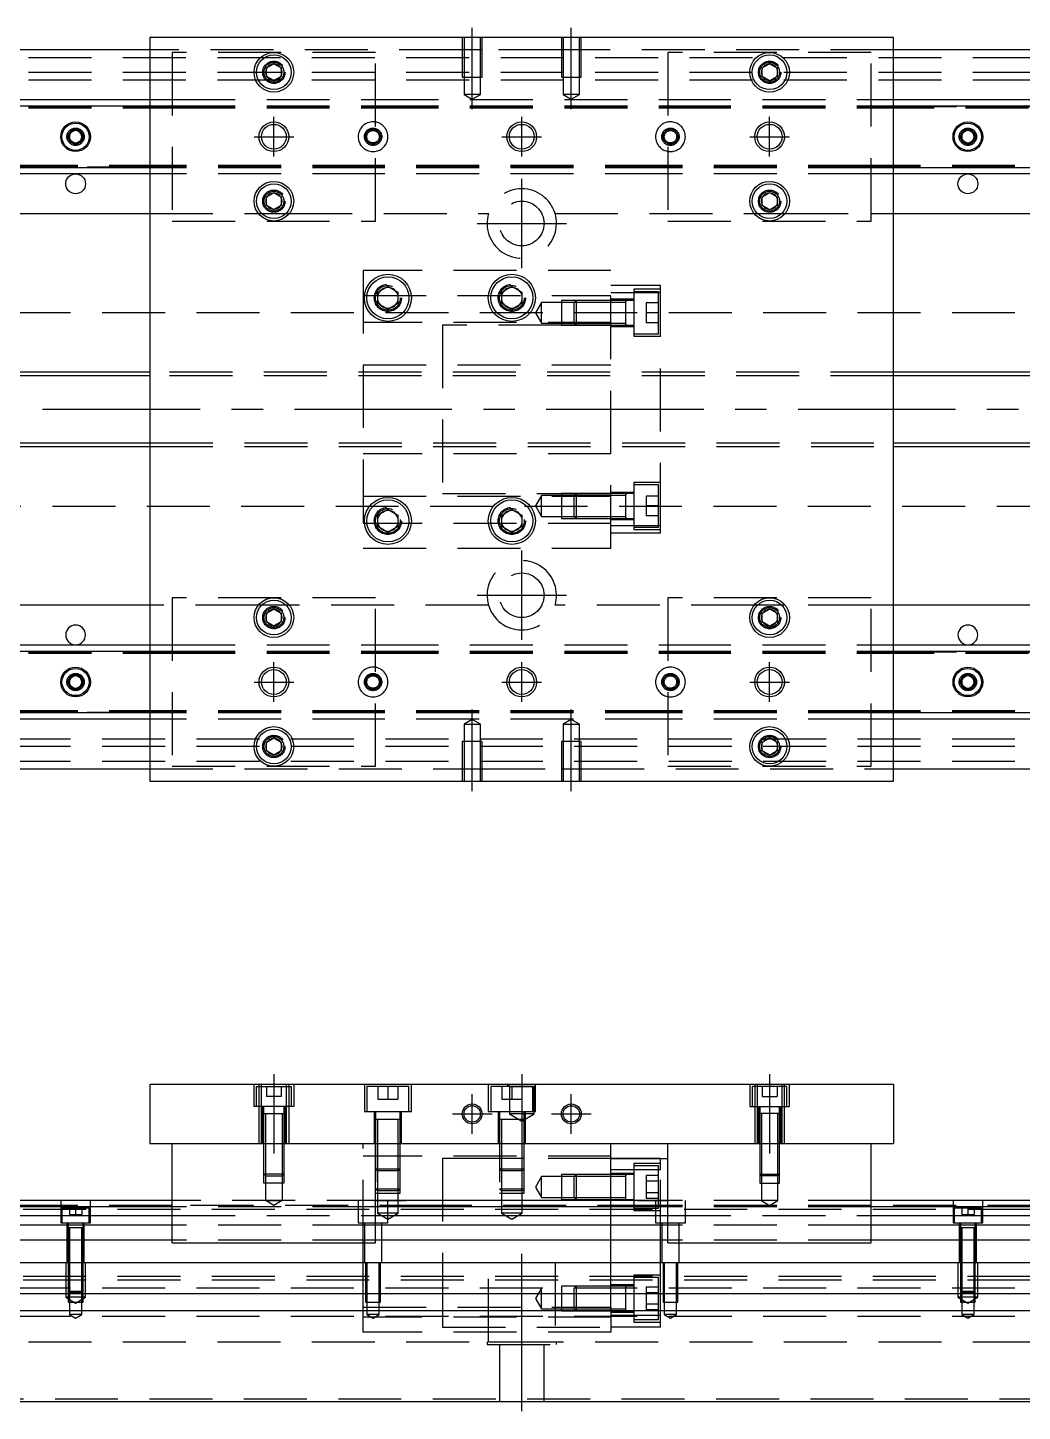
# Model space of a CAD drawing. Extents: x -10 to 788, y -256 to 77.
# Drawn here: x 190.3 to 391, y -202.1 to 77 of the extents above; entities that cross this region are included whole.
import ezdxf

# ---------------------------------------------------------------- set-up
doc = ezdxf.new("R2010")
doc.units = 0
doc.linetypes.add('CENTER', pattern=[50.8, 31.75, -6.35, 6.35, -6.35])
doc.linetypes.add('DASHED', pattern=[19.05, 12.7, -6.35])
doc.layers.get('0').update_dxf_attribs({"linetype": 'CONTINUOUS'})
doc.layers.add('CENTER', color=1, linetype='CENTER')

msp = doc.modelspace()

# ---------------------------------------------------------------- linework, layer by layer
at = {"color": 7, "linetype": 'CONTINUOUS'}
for p, q in [((215, 75), (215, -75)), ((365, 75), (215, 75)), ((365, -75), (365, 75)), ((215, 72.5), (0, 72.5)), ((580, 72.5), (365, 72.5)), ((238.5, 68.866026), (240, 69.73205)), ((238.5, 67.133974), (238.5, 68.866026)), ((240, 66.26795), (238.5, 67.133974)), ((240, 69.73205), (241.5, 68.866026)), ((241.5, 67.133974), (240, 66.26795)), ((241.5, 68.866026), (241.5, 67.133974)), ((338.5, 68.866026), (340, 69.73205)), ((338.5, 67.133974), (338.5, 68.866026)), ((340, 66.26795), (338.5, 67.133974)), ((340, 69.73205), (341.5, 68.866026)), ((341.5, 67.133974), (340, 66.26795)), ((341.5, 68.866026), (341.5, 67.133974)), ((0, 62.5), (215, 62.5)), ((365, 62.5), (580, 62.5)), ((0, 61.247728), (215, 61.247728)), ((365, 61.247728), (580, 61.247728)), ((198.75, 55.721688), (200, 56.443376)), ((200, 56.443376), (201.25, 55.721688)), ((378.75, 55.721688), (380, 56.443376)), ((380, 56.443376), (381.25, 55.721688)), ((198.75, 54.278312), (198.75, 55.721688)), ((200, 53.556624), (198.75, 54.278312)), ((201.25, 54.278312), (200, 53.556624)), ((201.25, 55.721688), (201.25, 54.278312)), ((378.75, 54.278312), (378.75, 55.721688)), ((380, 53.556624), (378.75, 54.278312)), ((381.25, 54.278312), (380, 53.556624)), ((381.25, 55.721688), (381.25, 54.278312)), ((215, 48.752272), (0, 48.752272)), ((215, 47.5), (0, 47.5)), ((580, 48.752272), (365, 48.752272)), ((580, 47.5), (365, 47.5)), ((238.5, 42.866026), (240, 43.73205)), ((238.5, 41.133974), (238.5, 42.866026)), ((240, 43.73205), (241.5, 42.866026)), ((241.5, 42.866026), (241.5, 41.133974)), ((338.5, 42.866026), (340, 43.73205)), ((338.5, 41.133974), (338.5, 42.866026)), ((340, 43.73205), (341.5, 42.866026)), ((341.5, 42.866026), (341.5, 41.133974)), ((176.708204, 39.5), (215, 39.5)), ((240, 40.26795), (238.5, 41.133974)), ((241.5, 41.133974), (240, 40.26795)), ((340, 40.26795), (338.5, 41.133974)), ((341.5, 41.133974), (340, 40.26795)), ((365, 39.5), (403.291796, 39.5)), ((261, 23.6547), (263, 24.809402)), ((261, 21.3453), (261, 23.6547)), ((263, 24.809402), (265, 23.6547)), ((265, 23.6547), (265, 21.3453)), ((286, 23.6547), (288, 24.809402)), ((286, 21.3453), (286, 23.6547)), ((288, 24.809402), (290, 23.6547)), ((290, 23.6547), (290, 21.3453)), ((263, 20.190598), (261, 21.3453)), ((265, 21.3453), (263, 20.190598)), ((288, 20.190598), (286, 21.3453)), ((290, 21.3453), (288, 20.190598)), ((308, 21.585572), (300.6, 21.585572)), ((300.6, 17.385572), (308, 17.385572)), ((215, 7.5), (40.5, 7.5)), ((530, 7.5), (365, 7.5)), ((40.5, -7.5), (215, -7.5)), ((365, -7.5), (530, -7.5)), ((308, -17.385572), (300.6, -17.385572)), ((261, -21.3453), (263, -20.190598)), ((261, -23.6547), (261, -21.3453)), ((263, -20.190598), (265, -21.3453)), ((265, -21.3453), (265, -23.6547)), ((286, -21.3453), (288, -20.190598)), ((286, -23.6547), (286, -21.3453)), ((288, -20.190598), (290, -21.3453)), ((290, -21.3453), (290, -23.6547)), ((300.6, -21.585572), (308, -21.585572)), ((263, -24.809402), (261, -23.6547)), ((265, -23.6547), (263, -24.809402)), ((288, -24.809402), (286, -23.6547)), ((290, -23.6547), (288, -24.809402)), ((215, -39.5), (176.708204, -39.5)), ((238.5, -41.133974), (240, -40.26795)), ((238.5, -42.866026), (238.5, -41.133974)), ((240, -40.26795), (241.5, -41.133974)), ((241.5, -41.133974), (241.5, -42.866026)), ((338.5, -41.133974), (340, -40.26795)), ((338.5, -42.866026), (338.5, -41.133974)), ((340, -40.26795), (341.5, -41.133974)), ((341.5, -41.133974), (341.5, -42.866026)), ((403.291796, -39.5), (365, -39.5)), ((240, -43.73205), (238.5, -42.866026)), ((241.5, -42.866026), (240, -43.73205)), ((340, -43.73205), (338.5, -42.866026)), ((341.5, -42.866026), (340, -43.73205)), ((0, -47.5), (215, -47.5)), ((0, -48.752272), (215, -48.752272)), ((365, -47.5), (580, -47.5)), ((365, -48.752272), (580, -48.752272)), ((198.75, -54.278312), (200, -53.556624)), ((198.75, -55.721688), (198.75, -54.278312)), ((200, -56.443376), (198.75, -55.721688)), ((200, -53.556624), (201.25, -54.278312)), ((201.25, -55.721688), (200, -56.443376)), ((201.25, -54.278312), (201.25, -55.721688)), ((378.75, -54.278312), (380, -53.556624)), ((378.75, -55.721688), (378.75, -54.278312)), ((380, -56.443376), (378.75, -55.721688)), ((380, -53.556624), (381.25, -54.278312)), ((381.25, -55.721688), (380, -56.443376)), ((381.25, -54.278312), (381.25, -55.721688)), ((215, -61.247728), (0, -61.247728)), ((580, -61.247728), (365, -61.247728)), ((215, -62.5), (0, -62.5)), ((580, -62.5), (365, -62.5)), ((238.5, -67.133974), (240, -66.26795)), ((240, -66.26795), (241.5, -67.133974)), ((338.5, -67.133974), (340, -66.26795)), ((340, -66.26795), (341.5, -67.133974)), ((238.5, -68.866026), (238.5, -67.133974)), ((240, -69.73205), (238.5, -68.866026)), ((241.5, -68.866026), (240, -69.73205)), ((241.5, -67.133974), (241.5, -68.866026)), ((338.5, -68.866026), (338.5, -67.133974)), ((340, -69.73205), (338.5, -68.866026)), ((341.5, -68.866026), (340, -69.73205)), ((341.5, -67.133974), (341.5, -68.866026)), ((0, -72.5), (215, -72.5)), ((365, -72.5), (580, -72.5)), ((215, -75), (365, -75)), ((215, -136.12), (215, -148.12)), ((215, -136.12), (365, -136.12)), ((365, -136.12), (365, -148.12)), ((265.500006, -143.22), (260.499994, -143.22)), ((260.9, -143.22), (260.9, -148.12)), ((265.1, -148.12), (265.1, -143.22)), ((215, -148.12), (365, -148.12)), ((219.5, -168.12), (219.5, -148.12)), ((260.5, -168.12), (260.5, -148.12)), ((308, -159.62), (308, -148.12)), ((319.5, -168.12), (319.5, -148.12)), ((360.5, -168.12), (360.5, -148.12)), ((308, -151.12), (319.5, -151.12)), ((219.5, -159.62), (0, -159.62)), ((219.5, -160.872272), (0, -160.872272)), ((319.5, -159.62), (260.5, -159.62)), ((319.5, -160.872272), (260.5, -160.872272)), ((580, -159.62), (360.5, -159.62)), ((580, -160.872272), (360.5, -160.872272)), ((0, -162.64668), (219.5, -162.64668)), ((219.5, -164.543076), (0, -164.543076)), ((260.5, -162.64668), (319.5, -162.64668)), ((319.5, -164.543076), (260.5, -164.543076)), ((360.5, -162.64668), (580, -162.64668)), ((580, -164.543076), (360.5, -164.543076)), ((219.5, -167.597372), (0, -167.597372)), ((219.5, -168.12), (260.5, -168.12)), ((319.5, -167.597372), (260.5, -167.597372)), ((319.5, -168.12), (360.5, -168.12)), ((580, -167.597372), (360.5, -167.597372)), ((0, -172.12), (580, -172.12)), ((580, -178.42), (0, -178.42)), ((580, -181.82), (0, -181.82)), ((0, -200.12), (580, -200.12))]:
    msp.add_line(p, q, dxfattribs=at)
at = {"color": 3, "linetype": 'DASHED'}
for p, q in [((278.000006, 75), (278.000006, 67)), ((278.35, 75), (278.35, 67)), ((281.65, 67), (281.65, 75)), ((281.999994, 67), (281.999994, 75)), ((298.000006, 75), (298.000006, 67)), ((298.35, 75), (298.35, 67)), ((301.65, 67), (301.65, 75)), ((301.999994, 67), (301.999994, 75)), ((0, 71), (580, 71)), ((278.000006, 72.5), (215, 72.5)), ((260.5, 72), (219.5, 72)), ((219.5, 72), (219.5, 38)), ((260.5, 38), (260.5, 72)), ((281.999994, 72.5), (278.000006, 72.5)), ((298.000006, 72.5), (281.999994, 72.5)), ((301.999994, 72.5), (298.000006, 72.5)), ((365, 72.5), (301.999994, 72.5)), ((360.5, 72), (319.5, 72)), ((319.5, 72), (319.5, 38)), ((360.5, 38), (360.5, 72)), ((0, 68), (580, 68)), ((241.973226, 68.326156), (242, 68)), ((278.000006, 67), (281.999994, 67)), ((278.35, 67), (278.35, 63.5)), ((281.65, 63.5), (281.65, 67)), ((298.000006, 67), (301.999994, 67)), ((298.35, 67), (298.35, 63.5)), ((301.65, 63.5), (301.65, 67)), ((338, 68), (338.023172, 68.30356)), ((0, 66.5), (580, 66.5)), ((215, 62.5), (219.5, 62.5)), ((219.5, 62.5), (260.5, 62.5)), ((260.5, 62.5), (319.5, 62.5)), ((281.65, 63.5), (278.35, 63.5)), ((278.35, 63.5), (280, 62.547372)), ((280, 62.547372), (281.65, 63.5)), ((301.65, 63.5), (298.35, 63.5)), ((298.35, 63.5), (300, 62.547372)), ((300, 62.547372), (301.65, 63.5)), ((319.5, 62.5), (360.5, 62.5)), ((360.5, 62.5), (365, 62.5)), ((0, 61.1147), (215, 61.1147)), ((0, 61.1), (219.5, 61.1)), ((0, 60.8), (219.5, 60.8)), ((215, 61.247728), (219.5, 61.247728)), ((215, 61.1147), (219.5, 61.1147)), ((219.5, 61.247728), (260.5, 61.247728)), ((219.5, 61.1147), (260.5, 61.1147)), ((219.5, 61.1), (260.5, 61.1)), ((219.5, 60.8), (260.5, 60.8)), ((260.5, 61.247728), (319.5, 61.247728)), ((260.5, 61.1147), (319.5, 61.1147)), ((260.5, 61.1), (319.5, 61.1)), ((260.5, 60.8), (319.5, 60.8)), ((319.5, 61.247728), (360.5, 61.247728)), ((319.5, 61.1147), (360.5, 61.1147)), ((319.5, 61.1), (360.5, 61.1)), ((319.5, 60.8), (360.5, 60.8)), ((360.5, 61.247728), (365, 61.247728)), ((360.5, 61.1147), (365, 61.1147)), ((360.5, 61.1), (580, 61.1)), ((360.5, 60.8), (580, 60.8)), ((365, 61.1147), (580, 61.1147)), ((201.477374, 55.25955), (201.5, 55)), ((378.5, 55), (378.52041, 55.24661)), ((219.5, 49.2), (0, 49.2)), ((219.5, 48.9), (0, 48.9)), ((215, 48.8853), (0, 48.8853)), ((219.5, 48.8853), (215, 48.8853)), ((219.5, 48.752272), (215, 48.752272)), ((219.5, 47.5), (215, 47.5)), ((260.5, 49.2), (219.5, 49.2)), ((260.5, 48.9), (219.5, 48.9)), ((260.5, 48.8853), (219.5, 48.8853)), ((260.5, 48.752272), (219.5, 48.752272)), ((260.5, 47.5), (219.5, 47.5)), ((319.5, 49.2), (260.5, 49.2)), ((319.5, 48.9), (260.5, 48.9)), ((319.5, 48.8853), (260.5, 48.8853)), ((319.5, 48.752272), (260.5, 48.752272)), ((319.5, 47.5), (260.5, 47.5)), ((360.5, 49.2), (319.5, 49.2)), ((360.5, 48.9), (319.5, 48.9)), ((360.5, 48.8853), (319.5, 48.8853)), ((360.5, 48.752272), (319.5, 48.752272)), ((360.5, 47.5), (319.5, 47.5)), ((580, 49.2), (360.5, 49.2)), ((580, 48.9), (360.5, 48.9)), ((365, 48.8853), (360.5, 48.8853)), ((365, 48.752272), (360.5, 48.752272)), ((365, 47.5), (360.5, 47.5)), ((580, 48.8853), (365, 48.8853)), ((241.973226, 42.326156), (242, 42)), ((341.973226, 42.326156), (342, 42)), ((215, 39.5), (236.877502, 39.5)), ((236.877502, 39.5), (237.55051, 39.5)), ((237.55051, 39.5), (242.44949, 39.5)), ((242.44949, 39.5), (243.122498, 39.5)), ((243.122498, 39.5), (283.291796, 39.5)), ((296.708204, 39.5), (336.877502, 39.5)), ((336.877502, 39.5), (337.55051, 39.5)), ((337.55051, 39.5), (342.44949, 39.5)), ((342.44949, 39.5), (343.122498, 39.5)), ((343.122498, 39.5), (360.5, 39.5)), ((360.5, 39.5), (365, 39.5)), ((219.5, 38), (260.5, 38)), ((319.5, 38), (360.5, 38)), ((258, 28), (258, -28)), ((308, 28), (258, 28)), ((308, -28), (308, 28)), ((258, 23), (308, 23)), ((260.5, 22.5), (260.512884, 22.753488)), ((285.5, 22.5), (285.52689, 22.865682)), ((318, 25), (308, 25)), ((318, 23.49468), (308, 23.49468)), ((312.6, 24.235572), (312.6, 14.735572)), ((318, 24.235572), (312.6, 24.235572)), ((317.6, 23.735572), (312.6, 23.735572)), ((317.6, 15.235572), (317.6, 23.735572)), ((318, 23.49468), (318, 25)), ((318, -23.49468), (318, 23.49468)), ((294, 21.585572), (292.787564, 19.485572)), ((294, 17.385572), (294, 21.585572)), ((298, 21.585572), (294, 21.585572)), ((298, 21.985566), (298, 16.985576)), ((301, 21.985566), (298, 21.985566)), ((300.6, 21.585572), (298, 21.585572)), ((301, 21.985572), (300.6, 21.585572)), ((300.6, 17.385572), (300.6, 21.585572)), ((308, 21.585572), (300.6, 21.585572)), ((301, 21.985572), (301, 16.985572)), ((308, 21.985566), (301, 21.985566)), ((312.6, 22.235572), (308, 22.235572)), ((311.005, 21.985572), (308, 21.98557)), ((311, 21.585572), (308, 21.585572)), ((312.6, 21.985572), (310.995, 21.985572)), ((311, 16.985566), (311, 21.985576)), ((311, 21.585572), (311, 21.985576)), ((311, 21.728174), (311, 21.985572)), ((311, 21.985572), (311, 21.728122)), ((311, 17.24302), (311, 21.728174)), ((311, 17.385572), (311, 21.585572)), ((315.1, 21.485572), (315.1, 19.485572)), ((317.6, 21.485572), (315.1, 21.485572)), ((580, 19.5), (61.969694, 19.5)), ((308, 17.5), (258, 17.5)), ((274, 17), (274, -17)), ((298, 17), (274, 17)), ((292.787564, 19.485572), (294, 17.385572)), ((294, 17.385572), (298, 17.385572)), ((298, 17.385572), (300.6, 17.385572)), ((308, 17), (298, 17)), ((298, 16.985576), (301, 16.985576)), ((300.6, 17.385572), (301, 16.985572)), ((300.6, 17.385572), (308, 17.385572)), ((301, 16.985576), (308, 16.985576)), ((308, 17.385572), (311, 17.385572)), ((308, 16.985574), (311.005, 16.985572)), ((310.995, 16.985572), (312.6, 16.985572)), ((311, 16.985566), (311, 17.385572)), ((311, 17.243038), (311, 16.985572)), ((311, 16.985572), (311, 17.24302)), ((317.6, 19.485572), (315.1, 19.485572)), ((315.1, 19.485572), (315.1, 17.485572)), ((317.6, 17.485572), (315.1, 17.485572)), ((308, 16.735572), (312.6, 16.735572)), ((312.6, 15.235572), (317.6, 15.235572)), ((312.6, 14.735572), (318, 14.735572)), ((258, 9), (308, 9)), ((365, 7.5), (215, 7.5)), ((365, 6.75), (215, 6.75)), ((215, -6.75), (365, -6.75)), ((215, -7.5), (365, -7.5)), ((308, -9), (258, -9)), ((312.6, -16.735572), (308, -16.735572)), ((312.6, -14.735572), (312.6, -24.235572)), ((318, -14.735572), (312.6, -14.735572)), ((317.6, -15.235572), (312.6, -15.235572)), ((317.6, -23.735572), (317.6, -15.235572)), ((61.969694, -19.5), (580, -19.5)), ((258, -17.5), (308, -17.5)), ((274, -17), (298, -17)), ((294, -17.385572), (292.787564, -19.485572)), ((292.787564, -19.485572), (294, -21.585572)), ((294, -21.585572), (294, -17.385572)), ((298, -17.385572), (294, -17.385572)), ((298, -16.985576), (298, -21.985566)), ((301, -16.985576), (298, -16.985576)), ((298, -17), (308, -17)), ((300.6, -17.385572), (298, -17.385572)), ((301, -16.985572), (300.6, -17.385572)), ((300.6, -21.585572), (300.6, -17.385572)), ((308, -17.385572), (300.6, -17.385572)), ((301, -16.985572), (301, -21.985572)), ((308, -16.985576), (301, -16.985576)), ((311.005, -16.985572), (308, -16.985574)), ((311, -17.385572), (308, -17.385572)), ((312.6, -16.985572), (310.995, -16.985572)), ((311, -21.985576), (311, -16.985566)), ((311, -21.985576), (311, -16.985566)), ((311, -17.385572), (311, -16.985566)), ((311, -17.24297), (311, -16.985572)), ((311, -16.985572), (311, -17.24302)), ((311, -21.728122), (311, -17.24297)), ((311, -21.585572), (311, -17.385572)), ((315.1, -17.485572), (315.1, -19.485572)), ((317.6, -17.485572), (315.1, -17.485572)), ((317.6, -19.485572), (315.1, -19.485572)), ((315.1, -19.485572), (315.1, -21.485572)), ((265.483582, -22.213962), (265.5, -22.5)), ((290.483582, -22.213962), (290.5, -22.5)), ((294, -21.585572), (298, -21.585572)), ((298, -21.585572), (300.6, -21.585572)), ((298, -21.985566), (301, -21.985566)), ((300.6, -21.585572), (301, -21.985572)), ((300.6, -21.585572), (308, -21.585572)), ((301, -21.985566), (308, -21.985566)), ((308, -21.585572), (311, -21.585572)), ((308, -21.98557), (311.005, -21.985572)), ((308, -22.235572), (312.6, -22.235572)), ((310.995, -21.985572), (312.6, -21.985572)), ((311, -21.985576), (311, -21.585572)), ((311, -21.728104), (311, -21.985572)), ((311, -21.985572), (311, -21.728122)), ((317.6, -21.485572), (315.1, -21.485572)), ((308, -23), (258, -23)), ((318, -23.49468), (308, -23.49468)), ((318, -25), (308, -25)), ((312.6, -23.735572), (317.6, -23.735572)), ((312.6, -24.235572), (318, -24.235572)), ((318, -25), (318, -23.49468)), ((258, -28), (308, -28)), ((219.5, -38), (219.5, -72)), ((260.5, -38), (219.5, -38)), ((260.5, -72), (260.5, -38)), ((319.5, -38), (319.5, -72)), ((360.5, -38), (319.5, -38)), ((360.5, -72), (360.5, -38)), ((236.877502, -39.5), (215, -39.5)), ((237.55051, -39.5), (236.877502, -39.5)), ((242.44949, -39.5), (237.55051, -39.5)), ((241.973226, -41.673844), (242, -42)), ((243.122498, -39.5), (242.44949, -39.5)), ((283.291796, -39.5), (243.122498, -39.5)), ((336.877502, -39.5), (296.708204, -39.5)), ((337.55051, -39.5), (336.877502, -39.5)), ((342.44949, -39.5), (337.55051, -39.5)), ((338, -42), (338.030168, -41.653934)), ((343.122498, -39.5), (342.44949, -39.5)), ((360.5, -39.5), (343.122498, -39.5)), ((365, -39.5), (360.5, -39.5)), ((0, -48.8853), (215, -48.8853)), ((0, -48.9), (219.5, -48.9)), ((0, -49.2), (219.5, -49.2)), ((215, -47.5), (219.5, -47.5)), ((215, -48.752272), (219.5, -48.752272)), ((215, -48.8853), (219.5, -48.8853)), ((219.5, -47.5), (260.5, -47.5)), ((219.5, -48.752272), (260.5, -48.752272)), ((219.5, -48.8853), (260.5, -48.8853)), ((219.5, -48.9), (260.5, -48.9)), ((219.5, -49.2), (260.5, -49.2)), ((260.5, -47.5), (319.5, -47.5)), ((260.5, -48.752272), (319.5, -48.752272)), ((260.5, -48.8853), (319.5, -48.8853)), ((260.5, -48.9), (319.5, -48.9)), ((260.5, -49.2), (319.5, -49.2)), ((319.5, -47.5), (360.5, -47.5)), ((319.5, -48.752272), (360.5, -48.752272)), ((319.5, -48.8853), (360.5, -48.8853)), ((319.5, -48.9), (360.5, -48.9)), ((319.5, -49.2), (360.5, -49.2)), ((360.5, -47.5), (365, -47.5)), ((360.5, -48.752272), (365, -48.752272)), ((360.5, -48.8853), (365, -48.8853)), ((360.5, -48.9), (580, -48.9)), ((360.5, -49.2), (580, -49.2)), ((365, -48.8853), (580, -48.8853)), ((198.5, -55), (198.52041, -54.75339)), ((381.477374, -54.74045), (381.5, -55)), ((219.5, -60.8), (0, -60.8)), ((219.5, -61.1), (0, -61.1)), ((215, -61.1147), (0, -61.1147)), ((219.5, -61.1147), (215, -61.1147)), ((219.5, -61.247728), (215, -61.247728)), ((260.5, -60.8), (219.5, -60.8)), ((260.5, -61.1), (219.5, -61.1)), ((260.5, -61.1147), (219.5, -61.1147)), ((260.5, -61.247728), (219.5, -61.247728)), ((319.5, -60.8), (260.5, -60.8)), ((319.5, -61.1), (260.5, -61.1)), ((319.5, -61.1147), (260.5, -61.1147)), ((319.5, -61.247728), (260.5, -61.247728)), ((360.5, -60.8), (319.5, -60.8)), ((360.5, -61.1), (319.5, -61.1)), ((360.5, -61.1147), (319.5, -61.1147)), ((360.5, -61.247728), (319.5, -61.247728)), ((580, -60.8), (360.5, -60.8)), ((580, -61.1), (360.5, -61.1)), ((365, -61.1147), (360.5, -61.1147)), ((365, -61.247728), (360.5, -61.247728)), ((580, -61.1147), (365, -61.1147)), ((219.5, -62.5), (215, -62.5)), ((260.5, -62.5), (219.5, -62.5)), ((319.5, -62.5), (260.5, -62.5)), ((280, -62.547372), (278.35, -63.5)), ((278.35, -63.5), (280, -63.5)), ((278.35, -63.5), (278.35, -67)), ((281.65, -63.5), (280, -62.547372)), ((280, -63.5), (281.65, -63.5)), ((281.65, -67), (281.65, -63.5)), ((300, -62.547372), (298.35, -63.5)), ((298.35, -63.5), (300, -63.5)), ((298.35, -63.5), (298.35, -67)), ((301.65, -63.5), (300, -62.547372)), ((300, -63.5), (301.65, -63.5)), ((301.65, -67), (301.65, -63.5)), ((360.5, -62.5), (319.5, -62.5)), ((365, -62.5), (360.5, -62.5)), ((580, -66.5), (0, -66.5)), ((580, -68), (0, -68)), ((238, -68), (238.023172, -67.69644)), ((281.999994, -67), (278.000006, -67)), ((278.000006, -67), (278.000006, -75)), ((278.35, -67), (278.35, -75)), ((281.65, -75), (281.65, -67)), ((281.999994, -75), (281.999994, -67)), ((301.999994, -67), (298.000006, -67)), ((298.000006, -67), (298.000006, -75)), ((298.35, -67), (298.35, -75)), ((301.65, -75), (301.65, -67)), ((301.999994, -75), (301.999994, -67)), ((338, -68), (338.023172, -67.69644)), ((580, -71), (0, -71)), ((215, -72.5), (278.000006, -72.5)), ((219.5, -72), (260.5, -72)), ((278.000006, -72.5), (281.999994, -72.5)), ((281.999994, -72.5), (298.000006, -72.5)), ((298.000006, -72.5), (301.999994, -72.5)), ((301.999994, -72.5), (365, -72.5)), ((319.5, -72), (360.5, -72)), ((236, -140.62), (236, -136.12)), ((236.5, -136.62), (243.5, -136.62)), ((236.5, -140.62), (236.5, -136.62)), ((237.000006, -136.62), (237.000006, -136.12)), ((237.000006, -140.62), (237.000006, -136.62)), ((237.5, -148.12), (237.5, -136.12)), ((238.5, -136.62), (238.5, -138.62)), ((240, -136.62), (240, -138.62)), ((241.5, -136.62), (241.5, -138.62)), ((242.5, -136.12), (242.5, -148.12)), ((242.999994, -136.12), (242.999994, -136.62)), ((242.999994, -136.62), (242.999994, -140.62)), ((243.5, -136.62), (243.5, -140.62)), ((244, -136.12), (244, -140.62)), ((258.25, -136.12), (258.25, -141.62)), ((267.25, -136.62), (258.75, -136.62)), ((258.75, -136.62), (258.75, -141.62)), ((261, -136.62), (261, -139.12)), ((263, -136.62), (263, -139.12)), ((265, -136.62), (265, -139.12)), ((267.25, -141.62), (267.25, -136.62)), ((267.75, -141.62), (267.75, -136.12)), ((283.25, -136.12), (283.25, -141.62)), ((292.25, -136.62), (283.75, -136.62)), ((283.75, -136.62), (283.75, -141.62)), ((286, -136.62), (286, -139.12)), ((287.5, -136.62), (287, -136.12)), ((287.5, -136.62), (287.5, -142.12)), ((287.5, -136.62), (292.5, -136.62)), ((288, -136.62), (288, -139.12)), ((290, -136.62), (290, -139.12)), ((292.25, -141.62), (292.25, -136.62)), ((292.5, -136.62), (293, -136.12)), ((292.5, -142.12), (292.5, -136.62)), ((292.75, -141.62), (292.75, -136.12)), ((336, -136.12), (336, -140.62)), ((343.5, -136.62), (336.5, -136.62)), ((336.5, -136.62), (336.5, -140.62)), ((337.000006, -136.12), (337.000006, -136.62)), ((337.000006, -136.62), (337.000006, -140.62)), ((337.5, -136.12), (337.5, -148.12)), ((338.5, -136.62), (338.5, -138.62)), ((340, -136.62), (340, -138.62)), ((341.5, -136.62), (341.5, -138.62)), ((342.5, -148.12), (342.5, -136.12)), ((342.999994, -136.62), (342.999994, -136.12)), ((342.999994, -140.62), (342.999994, -136.62)), ((343.5, -140.62), (343.5, -136.62)), ((344, -140.62), (344, -136.12)), ((240, -138.62), (238.5, -138.62)), ((241.5, -138.62), (240, -138.62)), ((261, -139.12), (263, -139.12)), ((263, -139.12), (265, -139.12)), ((286, -139.12), (288, -139.12)), ((288, -139.12), (290, -139.12)), ((338.5, -138.62), (340, -138.62)), ((340, -138.62), (341.5, -138.62)), ((244, -140.62), (236, -140.62)), ((237.000006, -148.12), (237.000006, -140.62)), ((237.75, -148.12), (237.75, -140.62)), ((237.999994, -142.02), (242.000006, -142.02)), ((237.999994, -142.02), (242.000006, -142.02)), ((237.999994, -142.02), (242.000006, -142.02)), ((238, -142.02), (238, -140.62)), ((238, -142.02), (238, -142.015)), ((238, -142.02), (238.216668, -142.02)), ((238, -142.025), (238, -142.02)), ((238, -148.12), (238, -142.02)), ((238.216668, -142.02), (241.783292, -142.02)), ((238.35, -148.12), (238.35, -142.02)), ((241.65, -142.02), (241.65, -148.12)), ((241.783292, -142.02), (242, -142.02)), ((242, -140.62), (242, -142.02)), ((242, -142.015), (242, -142.02)), ((242, -142.02), (242, -142.025)), ((242, -142.02), (242, -148.12)), ((242.25, -140.62), (242.25, -148.12)), ((242.999994, -140.62), (242.999994, -148.12)), ((258.25, -141.62), (267.75, -141.62)), ((260.25, -141.62), (260.25, -148.12)), ((260.5, -141.62), (260.5, -143.22)), ((265.5, -143.22), (265.5, -141.62)), ((265.75, -148.12), (265.75, -141.62)), ((283.25, -141.62), (292.75, -141.62)), ((285.25, -141.62), (285.25, -148.12)), ((285.5, -141.62), (285.5, -143.22)), ((292.5, -142.12), (287.5, -142.12)), ((287.5, -142.12), (290, -143.563376)), ((290, -143.563376), (292.5, -142.12)), ((290.5, -143.22), (290.5, -141.62)), ((290.75, -148.12), (290.75, -141.62)), ((336, -140.62), (344, -140.62)), ((337.000006, -140.62), (337.000006, -148.12)), ((337.75, -140.62), (337.75, -148.12)), ((342.000006, -142.02), (337.999994, -142.02)), ((342.000006, -142.02), (337.999994, -142.02)), ((342.000006, -142.02), (337.999994, -142.02)), ((338, -140.62), (338, -142.02)), ((338, -142.015), (338, -142.02)), ((338.216708, -142.02), (338, -142.02)), ((338, -142.02), (338, -142.025)), ((338, -142.02), (338, -148.12)), ((341.783332, -142.02), (338.216708, -142.02)), ((338.35, -142.02), (338.35, -148.12)), ((341.65, -148.12), (341.65, -142.02)), ((342, -142.02), (341.783332, -142.02)), ((342, -142.02), (342, -140.62)), ((342, -142.02), (342, -142.015)), ((342, -142.025), (342, -142.02)), ((342, -148.12), (342, -142.02)), ((342.25, -148.12), (342.25, -140.62)), ((342.999994, -148.12), (342.999994, -140.62)), ((260.5, -143.215), (260.5, -143.22)), ((260.757468, -143.22), (260.5, -143.22)), ((260.5, -143.22), (260.5, -143.225)), ((260.5, -143.22), (260.500006, -158.12)), ((265.242552, -143.22), (260.757468, -143.22)), ((265.5, -143.22), (265.242552, -143.22)), ((265.5, -143.22), (265.5, -143.215)), ((265.5, -143.225), (265.5, -143.22)), ((265.5, -148.12), (265.5, -143.22)), ((290.500006, -143.22), (285.499994, -143.22)), ((285.5, -143.215), (285.5, -143.22)), ((285.757468, -143.22), (285.5, -143.22)), ((285.5, -143.22), (285.5, -143.225)), ((285.5, -143.22), (285.500006, -158.12)), ((290.242552, -143.22), (285.757468, -143.22)), ((285.9, -143.22), (285.9, -148.12)), ((290.1, -148.12), (290.1, -143.22)), ((290.5, -143.22), (290.242552, -143.22)), ((290.5, -143.22), (290.5, -143.215)), ((290.5, -143.225), (290.5, -143.22)), ((290.5, -148.12), (290.5, -143.22)), ((238, -154.27), (238, -148.12)), ((238.000006, -154.270006), (238.000006, -148.12)), ((238.35, -154.62), (238.35, -148.12)), ((241.65, -148.12), (241.65, -154.62)), ((241.999994, -148.12), (241.999994, -154.270006)), ((242, -148.12), (242, -154.27)), ((258, -168.12), (258, -148.12)), ((308, -150.62), (258, -150.62)), ((260.9, -148.12), (260.9, -153.62)), ((265.1, -153.62), (265.1, -148.12)), ((265.499994, -153.220006), (265.499994, -148.12)), ((265.5, -153.22), (265.5, -148.12)), ((285.9, -148.12), (285.9, -153.62)), ((290.1, -153.62), (290.1, -148.12)), ((290.499994, -153.220006), (290.499994, -148.12)), ((290.5, -153.22), (290.5, -148.12)), ((338, -148.12), (338, -154.27)), ((338.000006, -148.12), (338.000006, -154.270006)), ((338.35, -148.12), (338.35, -154.62)), ((341.65, -154.62), (341.65, -148.12)), ((341.999994, -154.270006), (341.999994, -148.12)), ((342, -154.27), (342, -148.12)), ((260.5, -153.22), (265.5, -153.22)), ((260.5, -153.22), (260.9, -153.62)), ((265.1, -153.62), (265.5, -153.22)), ((265.499994, -158.12), (265.499994, -153.220006)), ((274, -151.12), (274, -181.82)), ((285.5, -151.12), (274, -151.12)), ((285.9, -151.12), (285.5, -151.12)), ((285.5, -153.22), (290.5, -153.22)), ((285.5, -153.22), (285.9, -153.62)), ((290.1, -151.12), (285.9, -151.12)), ((290.5, -151.12), (290.1, -151.12)), ((290.1, -153.62), (290.5, -153.22)), ((290.499994, -158.12), (290.499994, -153.220006)), ((308, -151.12), (290.5, -151.12)), ((313, -151.12), (308, -151.12)), ((313, -153.423062), (308, -153.423062)), ((312.6, -152.12), (312.6, -161.62)), ((318, -152.12), (312.6, -152.12)), ((313, -152.62), (312.6, -152.62)), ((313.35, -151.12), (313, -151.12)), ((313.35, -152.62), (313, -152.62)), ((313.35, -153.423062), (313, -153.423062)), ((316.65, -151.12), (313.35, -151.12)), ((316.65, -152.62), (313.35, -152.62)), ((316.65, -153.423062), (313.35, -153.423062)), ((317, -151.12), (316.65, -151.12)), ((317, -152.62), (316.65, -152.62)), ((317, -153.423062), (316.65, -153.423062)), ((318, -151.12), (317, -151.12)), ((317.6, -152.62), (317, -152.62)), ((318, -153.423062), (317, -153.423062)), ((317.6, -161.12), (317.6, -152.62)), ((318, -153.423062), (318, -151.12)), ((318, -168.12), (318, -153.423062)), ((242, -154.27), (238, -154.27)), ((238.35, -154.62), (238, -154.27)), ((238.000006, -156.12), (238.000006, -154.270006)), ((241.999994, -156.12), (238.000006, -156.12)), ((238.35, -154.62), (241.65, -154.62)), ((238.35, -156.12), (238.35, -154.62)), ((238.35, -159.62), (238.35, -156.12)), ((242, -154.27), (241.65, -154.62)), ((241.65, -154.62), (241.65, -156.12)), ((241.65, -156.12), (241.65, -159.62)), ((241.999994, -154.270006), (241.999994, -156.12)), ((265.1, -153.62), (260.9, -153.62)), ((260.9, -153.62), (260.9, -158.12)), ((265.1, -158.12), (265.1, -153.62)), ((290.1, -153.62), (285.9, -153.62)), ((285.9, -153.62), (285.9, -158.12)), ((290.1, -158.12), (290.1, -153.62)), ((294, -154.77), (292.787564, -156.87)), ((294, -158.97), (294, -154.77)), ((298, -154.77), (294, -154.77)), ((298, -154.370006), (298, -159.369994)), ((300.999994, -154.370006), (298, -154.370006)), ((300.6, -154.77), (298, -154.77)), ((301, -154.37), (300.6, -154.77)), ((300.6, -158.97), (300.6, -154.77)), ((308, -154.77), (300.6, -154.77)), ((308, -154.370006), (300.999994, -154.370006)), ((301, -154.37), (301, -159.37)), ((308, -154.37), (301, -154.37)), ((312.6, -154.12), (308, -154.12)), ((311.005, -154.37), (308, -154.37)), ((311, -154.77), (308, -154.77)), ((312.6, -154.37), (310.995, -154.37)), ((311, -154.77), (311, -154.369994)), ((311, -156.87), (311, -154.369994)), ((311, -159.370006), (311, -154.369994)), ((311, -154.627468), (311, -154.37)), ((311, -154.37), (311, -154.627448)), ((311, -154.627468), (311, -154.37)), ((311, -156.719954), (311, -154.627468)), ((311, -158.97), (311, -154.77)), ((315.1, -154.560598), (315.1, -155.7153)), ((317.6, -154.560598), (315.1, -154.560598)), ((315.1, -155.7153), (315.1, -158.0247)), ((317.6, -155.7153), (315.1, -155.7153)), ((338, -154.27), (342, -154.27)), ((338, -154.27), (338.35, -154.62)), ((338.000006, -154.270006), (338.000006, -156.12)), ((338.000006, -156.12), (341.999994, -156.12)), ((341.65, -154.62), (338.35, -154.62)), ((338.35, -154.62), (338.35, -156.12)), ((338.35, -156.12), (338.35, -159.62)), ((341.65, -154.62), (342, -154.27)), ((341.65, -156.12), (341.65, -154.62)), ((341.65, -159.62), (341.65, -156.12)), ((341.999994, -156.12), (341.999994, -154.270006)), ((260.5, -157.22), (265.5, -157.22)), ((260.5, -157.22), (260.9, -157.62)), ((260.500006, -158.12), (265.499994, -158.12)), ((265.1, -157.62), (260.9, -157.62)), ((260.9, -158.12), (260.9, -162.12)), ((265.1, -157.62), (265.5, -157.22)), ((265.1, -162.12), (265.1, -158.12)), ((285.5, -157.22), (290.5, -157.22)), ((285.5, -157.22), (285.9, -157.62)), ((285.500006, -158.12), (290.499994, -158.12)), ((290.1, -157.62), (285.9, -157.62)), ((285.9, -158.12), (285.9, -162.12)), ((290.1, -157.62), (290.5, -157.22)), ((290.1, -162.12), (290.1, -158.12)), ((292.787564, -156.87), (294, -158.97)), ((294, -158.97), (298, -158.97)), ((298, -158.97), (300.6, -158.97)), ((300.6, -158.97), (308, -158.97)), ((300.6, -158.97), (301, -159.37)), ((300.6, -158.97), (308, -158.97)), ((308, -158.97), (311, -158.97)), ((311, -159.112552), (311, -156.719954)), ((311, -159.370006), (311, -158.97)), ((317.6, -158.0247), (315.1, -158.0247)), ((315.1, -158.0247), (315.1, -159.179402)), ((37, -161.37), (530.005, -161.37)), ((219.5, -160.62), (40.5, -160.62)), ((197, -159.62), (197, -164.12)), ((202.75, -161.12), (197.25, -161.12)), ((197.25, -161.12), (197.25, -164.12)), ((198.75, -161.12), (198.75, -162.42)), ((200, -161.12), (200, -162.42)), ((201.25, -161.12), (201.25, -162.42)), ((202.75, -164.12), (202.75, -161.12)), ((203, -164.12), (203, -159.62)), ((263.35, -159.62), (219.5, -159.62)), ((274, -160.62), (219.5, -160.62)), ((260.5, -160.872272), (219.5, -160.872272)), ((238.35, -159.62), (241.65, -159.62)), ((240, -160.572628), (238.35, -159.62)), ((241.65, -159.62), (240, -160.572628)), ((257, -159.62), (257, -164.12)), ((260.5, -159.62), (266.65, -159.62)), ((263, -164.12), (263, -159.62)), ((318, -160.62), (274, -160.62)), ((298, -159.369994), (301, -159.369994)), ((301, -159.369994), (308, -159.369994)), ((301, -159.37), (308, -159.369998)), ((308, -159.369998), (311.005, -159.37)), ((308, -172.12), (308, -159.62)), ((310.995, -159.37), (312.6, -159.37)), ((311, -159.37), (311, -159.112552)), ((312.6, -161.12), (317.6, -161.12)), ((312.6, -161.62), (318, -161.62)), ((313.35, -159.62), (319.5, -159.62)), ((317.6, -159.179402), (315.1, -159.179402)), ((360.5, -159.62), (316.65, -159.62)), ((317, -159.62), (317, -164.12)), ((360.5, -160.62), (318, -160.62)), ((360.5, -160.872272), (319.5, -160.872272)), ((323, -164.12), (323, -159.62)), ((341.65, -159.62), (338.35, -159.62)), ((338.35, -159.62), (340, -160.572628)), ((340, -160.572628), (341.65, -159.62)), ((530.005, -160.62), (360.5, -160.62)), ((377, -159.62), (377, -164.12)), ((382.75, -161.12), (377.25, -161.12)), ((377.25, -161.12), (377.25, -164.12)), ((378.75, -161.12), (378.75, -162.42)), ((380, -161.12), (380, -162.42)), ((381.25, -161.12), (381.25, -162.42)), ((382.75, -164.12), (382.75, -161.12)), ((383, -164.12), (383, -159.62)), ((197, -164.12), (203, -164.12)), ((198.25, -164.12), (198.25, -172.12)), ((198.5, -164.12), (198.5, -165.12)), ((198.75, -162.42), (200, -162.42)), ((200, -162.42), (201.25, -162.42)), ((201.5, -165.12), (201.5, -164.12)), ((201.75, -172.12), (201.75, -164.12)), ((219.5, -162.64668), (260.5, -162.64668)), ((260.5, -164.543076), (219.5, -164.543076)), ((257, -164.12), (263, -164.12)), ((258.25, -164.12), (258.25, -172.12)), ((265.1, -162.12), (260.9, -162.12)), ((260.9, -162.12), (263, -163.332436)), ((261.75, -172.12), (261.75, -164.12)), ((263, -163.332436), (265.1, -162.12)), ((290.1, -162.12), (285.9, -162.12)), ((285.9, -162.12), (288, -163.332436)), ((288, -163.332436), (290.1, -162.12)), ((317, -164.12), (323, -164.12)), ((318.25, -164.12), (318.25, -172.12)), ((319.5, -162.64668), (360.5, -162.64668)), ((360.5, -164.543076), (319.5, -164.543076)), ((321.75, -172.12), (321.75, -164.12)), ((377, -164.12), (383, -164.12)), ((378.25, -164.12), (378.25, -172.12)), ((378.5, -164.12), (378.5, -165.12)), ((378.75, -162.42), (380, -162.42)), ((380, -162.42), (381.25, -162.42)), ((381.5, -165.12), (381.5, -164.12)), ((381.75, -172.12), (381.75, -164.12)), ((199.998804, -165.12), (198.499994, -165.12)), ((201.500006, -165.12), (198.499994, -165.12)), ((198.5, -165.115), (198.5, -165.12)), ((198.624678, -165.12), (198.5, -165.12)), ((198.5, -165.12), (198.5, -165.125)), ((198.5, -165.12), (198.5, -172.12)), ((199.998804, -165.12), (198.624678, -165.12)), ((198.75, -165.12), (198.75, -172.12)), ((201.500006, -165.12), (199.998804, -165.12)), ((201.37533, -165.12), (199.998804, -165.12)), ((201.25, -172.12), (201.25, -165.12)), ((201.5, -165.12), (201.37533, -165.12)), ((201.5, -165.12), (201.5, -165.115)), ((201.5, -165.125), (201.5, -165.12)), ((201.5, -172.12), (201.5, -165.12)), ((379.998804, -165.12), (378.499994, -165.12)), ((381.500006, -165.12), (378.499994, -165.12)), ((378.5, -165.115), (378.5, -165.12)), ((378.624678, -165.12), (378.5, -165.12)), ((378.5, -165.12), (378.5, -165.125)), ((378.5, -165.12), (378.5, -172.12)), ((379.998804, -165.12), (378.624678, -165.12)), ((378.75, -165.12), (378.75, -172.12)), ((381.500006, -165.12), (379.998804, -165.12)), ((381.37533, -165.12), (379.998804, -165.12)), ((381.25, -172.12), (381.25, -165.12)), ((381.5, -165.12), (381.37533, -165.12)), ((381.5, -165.12), (381.5, -165.115)), ((381.5, -165.125), (381.5, -165.12)), ((381.5, -172.12), (381.5, -165.12)), ((260.5, -167.597372), (219.5, -167.597372)), ((258, -172.12), (258, -168.12)), ((318, -172.12), (318, -168.12)), ((360.5, -167.597372), (319.5, -167.597372)), ((198, -172.12), (198, -179.12)), ((198.5, -172.12), (198.5, -177.87)), ((198.500006, -172.12), (198.500002, -177.87)), ((198.75, -172.12), (198.75, -178.12)), ((201.25, -178.12), (201.25, -172.12)), ((201.499998, -177.87), (201.499994, -172.12)), ((201.5, -177.87), (201.5, -172.12)), ((202, -179.12), (202, -172.12)), ((258, -178.42), (258, -172.12)), ((258.500006, -172.12), (258.500006, -178.42)), ((258.75, -172.12), (258.75, -180.12)), ((261.25, -180.12), (261.25, -172.12)), ((261.499994, -178.42), (261.499994, -172.12)), ((283.291796, -188.12), (283.291796, -172.12)), ((296.708204, -172.12), (296.708204, -188.12)), ((308, -178.42), (308, -172.12)), ((318, -178.42), (318, -172.12)), ((318.500006, -172.12), (318.500006, -178.42)), ((318.75, -172.12), (318.75, -180.12)), ((321.25, -180.12), (321.25, -172.12)), ((321.499994, -178.42), (321.499994, -172.12)), ((378, -172.12), (378, -179.12)), ((378.5, -172.12), (378.5, -177.87)), ((378.500006, -172.12), (378.500002, -177.87)), ((378.75, -172.12), (378.75, -178.12)), ((381.25, -178.12), (381.25, -172.12)), ((381.499998, -177.87), (381.499994, -172.12)), ((381.5, -177.87), (381.5, -172.12)), ((382, -179.12), (382, -172.12)), ((37, -174.87), (530.005, -174.87)), ((37, -175.62), (530.005, -175.62)), ((312.6, -174.62), (312.6, -184.12)), ((318, -174.62), (312.6, -174.62)), ((317.6, -175.12), (312.6, -175.12)), ((317.6, -178.42), (317.6, -175.12)), ((580, -177.27), (0, -177.27)), ((198.5, -177.87), (201.5, -177.87)), ((198.5, -177.87), (198.75, -178.12)), ((198.500002, -177.87), (198.500006, -178.42)), ((198.500006, -178.42), (198.500006, -180.12)), ((201.25, -178.12), (198.75, -178.12)), ((198.75, -178.12), (198.75, -180.12)), ((201.25, -178.12), (201.5, -177.87)), ((201.25, -180.12), (201.25, -178.12)), ((201.499994, -178.42), (201.499998, -177.87)), ((201.499994, -180.12), (201.499994, -178.42)), ((258, -181.12), (258, -178.42)), ((258.500006, -178.42), (258.500006, -180.12)), ((261.499994, -180.12), (261.499994, -178.42)), ((294, -177.27), (292.787564, -179.37)), ((294, -181.47), (294, -177.27)), ((301, -176.870002), (298, -176.870006)), ((298, -176.870006), (298, -181.82)), ((301, -176.87), (300.6, -177.27)), ((300.6, -181.47), (300.6, -177.27)), ((301, -176.87), (301, -181.82)), ((308, -176.87), (301, -176.87)), ((308, -176.870006), (301, -176.870002)), ((312.6, -176.62), (308, -176.62)), ((311.005, -176.87), (308, -176.87)), ((308, -181.12), (308, -178.42)), ((312.6, -176.87), (310.995, -176.87)), ((311, -179.37), (311, -176.869994)), ((311, -181.870006), (311, -176.869994)), ((311, -177.27), (311, -176.869994)), ((311, -176.87), (311, -177.127448)), ((311, -177.127468), (311, -176.87)), ((311, -177.127468), (311, -176.87)), ((311, -178.41994), (311, -177.127468)), ((311, -178.42), (311, -177.27)), ((311, -179.219954), (311, -178.41994)), ((311, -181.47), (311, -178.42)), ((315.1, -177.060598), (315.1, -178.2153)), ((317.6, -177.060598), (315.1, -177.060598)), ((315.1, -178.2153), (315.1, -180.5247)), ((317.6, -178.2153), (315.1, -178.2153)), ((317.6, -181.82), (317.6, -178.42)), ((318, -181.82), (318, -178.42)), ((318.500006, -178.42), (318.500006, -180.12)), ((321.499994, -180.12), (321.499994, -178.42)), ((378.5, -177.87), (381.5, -177.87)), ((378.5, -177.87), (378.75, -178.12)), ((378.500002, -177.87), (378.500006, -178.42)), ((378.500006, -178.42), (378.500006, -180.12)), ((381.25, -178.12), (378.75, -178.12)), ((378.75, -178.12), (378.75, -180.12)), ((381.25, -178.12), (381.5, -177.87)), ((381.25, -180.12), (381.25, -178.12)), ((381.499994, -178.42), (381.499998, -177.87)), ((381.499994, -180.12), (381.499994, -178.42)), ((202, -179.12), (198, -179.12)), ((198, -179.12), (200, -180.2747)), ((198.500006, -180.12), (201.499994, -180.12)), ((198.75, -180.12), (198.75, -182.62)), ((200, -180.2747), (202, -179.12)), ((201.25, -182.62), (201.25, -180.12)), ((258, -181.12), (308, -181.12)), ((258, -181.82), (258, -181.12)), ((258.500006, -180.12), (261.499994, -180.12)), ((258.75, -180.12), (258.75, -182.62)), ((261.25, -182.62), (261.25, -180.12)), ((292.787564, -179.37), (294, -181.47)), ((308, -181.12), (308, -181.82)), ((311, -181.612552), (311, -179.219954)), ((315.1, -180.5247), (315.1, -181.679402)), ((317.6, -180.5247), (315.1, -180.5247)), ((318.500006, -180.12), (321.499994, -180.12)), ((318.75, -180.12), (318.75, -182.62)), ((321.25, -182.62), (321.25, -180.12)), ((382, -179.12), (378, -179.12)), ((378, -179.12), (380, -180.2747)), ((378.500006, -180.12), (381.499994, -180.12)), ((378.75, -180.12), (378.75, -182.62)), ((380, -180.2747), (382, -179.12)), ((381.25, -182.62), (381.25, -180.12)), ((580, -182.97), (0, -182.97)), ((201.25, -182.62), (198.75, -182.62)), ((198.75, -182.62), (200, -183.341688)), ((200, -183.341688), (201.25, -182.62)), ((258, -186.12), (258, -181.82)), ((308, -183.128332), (258, -183.128332)), ((261.25, -182.62), (258.75, -182.62)), ((258.75, -182.62), (260, -183.341688)), ((260, -183.341688), (261.25, -182.62)), ((274, -181.82), (274, -185.12)), ((294, -181.47), (298, -181.47)), ((298, -181.47), (300.6, -181.47)), ((298, -181.82), (298, -181.869994)), ((298, -181.869994), (301, -181.869998)), ((300.6, -181.47), (308, -181.47)), ((300.6, -181.47), (300.95, -181.82)), ((300.95, -181.82), (301, -181.87)), ((301, -181.82), (301, -181.87)), ((301, -181.869998), (308, -181.869994)), ((301, -181.87), (308, -181.87)), ((308, -181.47), (311, -181.47)), ((308, -181.82), (308, -186.12)), ((308, -181.87), (311, -181.87)), ((308, -182.12), (312.6, -182.12)), ((318, -182.816938), (308, -182.816938)), ((310.995, -181.87), (311, -181.87)), ((311, -181.82), (311, -181.47)), ((311, -181.82059), (311, -181.612552)), ((311, -181.870006), (311, -181.82)), ((311, -181.87), (311, -181.82059)), ((311, -181.87), (312.6, -181.87)), ((311, -181.87), (311.005, -181.87)), ((312.6, -183.62), (317.6, -183.62)), ((312.6, -184.12), (318, -184.12)), ((317.6, -181.679402), (315.1, -181.679402)), ((317.6, -183.62), (317.6, -181.82)), ((318, -182.816938), (318, -181.82)), ((318, -185.12), (318, -182.816938)), ((321.25, -182.62), (318.75, -182.62)), ((318.75, -182.62), (320, -183.341688)), ((320, -183.341688), (321.25, -182.62)), ((381.25, -182.62), (378.75, -182.62)), ((378.75, -182.62), (380, -183.341688)), ((380, -183.341688), (381.25, -182.62)), ((308, -186.12), (258, -186.12)), ((274, -185.12), (308, -185.12)), ((318, -185.12), (308, -185.12)), ((0, -188.12), (580, -188.12)), ((283, -188.12), (283, -188.62)), ((283, -188.62), (297, -188.62)), ((283.291796, -188.12), (296.708204, -188.12)), ((285.5, -188.62), (285.5, -200.12)), ((294.5, -200.12), (294.5, -188.62)), ((297, -188.62), (297, -188.12)), ((62.499994, -199.62), (580, -199.62))]:
    msp.add_line(p, q, dxfattribs=at)
at = {"color": 3, "linetype": 'CONTINUOUS'}
for p, q in [((215, 6.75), (40.5, 6.75)), ((530, 6.75), (365, 6.75)), ((40.5, -6.75), (215, -6.75)), ((365, -6.75), (530, -6.75))]:
    msp.add_line(p, q, dxfattribs=at)
at = {"color": 7, "linetype": 'CONTINUOUS'}
for centre, radius in [((240, 68), 4), ((240, 68), 3.5), ((340, 68), 4), ((340, 68), 3.5), ((200, 55), 3), ((200, 55), 2.75), ((240, 55), 2.5), ((290, 55), 3), ((290, 55), 2.5), ((340, 55), 2.5), ((380, 55), 3), ((380, 55), 2.75), ((200, 45.5), 2), ((380, 45.5), 2), ((240, 42), 4), ((240, 42), 3.5), ((340, 42), 4), ((340, 42), 3.5), ((263, 22.5), 4.75), ((263, 22.5), 4.25), ((288, 22.5), 4.75), ((288, 22.5), 4.25), ((263, -22.5), 4.75), ((263, -22.5), 4.25), ((288, -22.5), 4.75), ((288, -22.5), 4.25), ((240, -42), 4), ((240, -42), 3.5), ((340, -42), 4), ((340, -42), 3.5), ((200, -55), 3), ((200, -55), 2.75), ((240, -55), 2.5), ((290, -55), 3), ((290, -55), 2.5), ((340, -55), 2.5), ((380, -55), 3), ((380, -55), 2.75), ((240, -68), 4), ((340, -68), 4), ((240, -68), 3.5), ((340, -68), 3.5), ((280, -142.12), 1.65), ((300, -142.12), 1.65)]:
    msp.add_circle(centre, radius, dxfattribs=at)
at = {"color": 3, "linetype": 'DASHED'}
for centre, radius in [((240, 68), 2.25), ((240, 68), 2), ((340, 68), 2.25), ((340, 68), 2), ((200, 55), 1.75), ((200, 55), 1.5), ((260, 55), 1.75), ((260, 55), 1.5), ((260, 55), 1.25), ((320, 55), 1.75), ((320, 55), 1.5), ((320, 55), 1.25), ((380, 55), 1.75), ((380, 55), 1.5), ((240, 42), 2.25), ((240, 42), 2), ((290, 37.5), 4.5), ((340, 42), 2.25), ((340, 42), 2), ((263, 22.5), 2.75), ((288, 22.5), 2.75), ((263, 22.5), 2.5), ((288, 22.5), 2.5), ((263, -22.5), 2.75), ((263, -22.5), 2.5), ((288, -22.5), 2.75), ((288, -22.5), 2.5), ((290, -37.5), 4.5), ((240, -42), 2.25), ((240, -42), 2), ((340, -42), 2.25), ((340, -42), 2), ((200, -55), 1.75), ((200, -55), 1.5), ((260, -55), 1.75), ((260, -55), 1.5), ((260, -55), 1.25), ((320, -55), 1.75), ((320, -55), 1.5), ((320, -55), 1.25), ((380, -55), 1.75), ((380, -55), 1.5), ((240, -68), 2.25), ((240, -68), 2), ((340, -68), 2.25), ((340, -68), 2)]:
    msp.add_circle(centre, radius, dxfattribs=at)
at = {"color": 3, "linetype": 'CONTINUOUS'}
for centre, radius in [((240, 55), 3), ((340, 55), 3), ((240, -55), 3), ((340, -55), 3), ((280, -142.12), 2), ((300, -142.12), 2)]:
    msp.add_circle(centre, radius, dxfattribs=at)
at = {"color": 7, "linetype": 'CONTINUOUS'}
for centre, radius, start, end in [((240, 68), 1.65, 155.380023, 180), ((240, 68), 1.65, 180, 204.619977), ((240, 68), 1.65, 144.619977, 155.380023), ((240, 68), 1.65, 204.619977, 215.380023), ((240, 68), 1.65, 95.380023, 144.619977), ((240, 68), 1.65, 215.380023, 264.619977), ((240, 68), 1.65, 84.619977, 95.380023), ((240, 68), 1.65, 35.380023, 84.619977), ((240, 68), 1.65, 275.380023, 324.619977), ((240, 68), 1.65, 24.619977, 35.380023), ((240, 68), 1.65, 324.619977, 335.380023), ((240, 68), 1.65, 335.380023, 24.619977), ((340, 68), 1.65, 155.380023, 180), ((340, 68), 1.65, 180, 204.619977), ((340, 68), 1.65, 144.619977, 155.380023), ((340, 68), 1.65, 204.619977, 215.380023), ((340, 68), 1.65, 95.380023, 144.619977), ((340, 68), 1.65, 215.380023, 264.619977), ((340, 68), 1.65, 84.619977, 95.380023), ((340, 68), 1.65, 35.380023, 84.619977), ((340, 68), 1.65, 275.380023, 324.619977), ((340, 68), 1.65, 24.619977, 35.380023), ((340, 68), 1.65, 324.619977, 335.380023), ((340, 68), 1.65, 335.380023, 24.619977), ((240, 68), 1.65, 264.619977, 275.380023), ((340, 68), 1.65, 264.619977, 275.380023), ((200, 55), 1.25, 120, 180), ((200, 55), 1.25, 60, 120), ((200, 55), 1.25, 0, 60), ((380, 55), 1.25, 120, 180), ((380, 55), 1.25, 60, 120), ((380, 55), 1.25, 0, 60), ((200, 55), 1.25, 180, 240), ((200, 55), 1.25, 240, 300), ((200, 55), 1.25, 300, 0), ((380, 55), 1.25, 180, 240), ((380, 55), 1.25, 240, 300), ((380, 55), 1.25, 300, 0), ((240, 42), 1.65, 155.380023, 180), ((240, 42), 1.65, 180, 204.619977), ((240, 42), 1.65, 144.619977, 155.380023), ((240, 42), 1.65, 95.380023, 144.619977), ((240, 42), 1.65, 84.619977, 95.380023), ((240, 42), 1.65, 35.380023, 84.619977), ((240, 42), 1.65, 24.619977, 35.380023), ((240, 42), 1.65, 335.380023, 24.619977), ((340, 42), 1.65, 155.380023, 180), ((340, 42), 1.65, 180, 204.619977), ((340, 42), 1.65, 144.619977, 155.380023), ((340, 42), 1.65, 95.380023, 144.619977), ((340, 42), 1.65, 84.619977, 95.380023), ((340, 42), 1.65, 35.380023, 84.619977), ((340, 42), 1.65, 24.619977, 35.380023), ((340, 42), 1.65, 335.380023, 24.619977), ((240, 42), 1.65, 204.619977, 215.380023), ((240, 42), 1.65, 215.380023, 264.619977), ((240, 42), 1.65, 264.619977, 275.380023), ((240, 42), 1.65, 275.380023, 324.619977), ((240, 42), 1.65, 324.619977, 335.380023), ((340, 42), 1.65, 204.619977, 215.380023), ((340, 42), 1.65, 215.380023, 264.619977), ((340, 42), 1.65, 264.619977, 275.380023), ((340, 42), 1.65, 275.380023, 324.619977), ((340, 42), 1.65, 324.619977, 335.380023), ((263, 22.5), 2.1, 162.24721, 180), ((263, 22.5), 2.1, 180, 197.75279), ((263, 22.5), 2.1, 137.75279, 162.24721), ((263, 22.5), 2.1, 102.24721, 137.75279), ((263, 22.5), 2.1, 77.75279, 102.24721), ((263, 22.5), 2.1, 42.24721, 77.75279), ((263, 22.5), 2.1, 17.75279, 42.24721), ((263, 22.5), 2.1, 342.24721, 17.75279), ((288, 22.5), 2.1, 162.24721, 180), ((288, 22.5), 2.1, 180, 197.75279), ((288, 22.5), 2.1, 137.75279, 162.24721), ((288, 22.5), 2.1, 102.24721, 137.75279), ((288, 22.5), 2.1, 77.75279, 102.24721), ((288, 22.5), 2.1, 42.24721, 77.75279), ((288, 22.5), 2.1, 17.75279, 42.24721), ((288, 22.5), 2.1, 342.24721, 17.75279), ((263, 22.5), 2.1, 197.75279, 222.24721), ((263, 22.5), 2.1, 222.24721, 257.75279), ((263, 22.5), 2.1, 257.75279, 282.24721), ((263, 22.5), 2.1, 282.24721, 317.75279), ((263, 22.5), 2.1, 317.75279, 342.24721), ((288, 22.5), 2.1, 197.75279, 222.24721), ((288, 22.5), 2.1, 222.24721, 257.75279), ((288, 22.5), 2.1, 257.75279, 282.24721), ((288, 22.5), 2.1, 282.24721, 317.75279), ((288, 22.5), 2.1, 317.75279, 342.24721), ((263, -22.5), 2.1, 162.24721, 180), ((263, -22.5), 2.1, 137.75279, 162.24721), ((263, -22.5), 2.1, 102.24721, 137.75279), ((263, -22.5), 2.1, 77.75279, 102.24721), ((263, -22.5), 2.1, 42.24721, 77.75279), ((263, -22.5), 2.1, 17.75279, 42.24721), ((263, -22.5), 2.1, 342.24721, 17.75279), ((288, -22.5), 2.1, 162.24721, 180), ((288, -22.5), 2.1, 137.75279, 162.24721), ((288, -22.5), 2.1, 102.24721, 137.75279), ((288, -22.5), 2.1, 77.75279, 102.24721), ((288, -22.5), 2.1, 42.24721, 77.75279), ((288, -22.5), 2.1, 17.75279, 42.24721), ((288, -22.5), 2.1, 342.24721, 17.75279), ((263, -22.5), 2.1, 180, 197.75279), ((263, -22.5), 2.1, 197.75279, 222.24721), ((263, -22.5), 2.1, 222.24721, 257.75279), ((263, -22.5), 2.1, 257.75279, 282.24721), ((263, -22.5), 2.1, 282.24721, 317.75279), ((263, -22.5), 2.1, 317.75279, 342.24721), ((288, -22.5), 2.1, 180, 197.75279), ((288, -22.5), 2.1, 197.75279, 222.24721), ((288, -22.5), 2.1, 222.24721, 257.75279), ((288, -22.5), 2.1, 257.75279, 282.24721), ((288, -22.5), 2.1, 282.24721, 317.75279), ((288, -22.5), 2.1, 317.75279, 342.24721), ((240, -42), 1.65, 155.380023, 180), ((240, -42), 1.65, 144.619977, 155.380023), ((240, -42), 1.65, 95.380023, 144.619977), ((240, -42), 1.65, 84.619977, 95.380023), ((240, -42), 1.65, 35.380023, 84.619977), ((240, -42), 1.65, 24.619977, 35.380023), ((240, -42), 1.65, 335.380023, 24.619977), ((340, -42), 1.65, 155.380023, 180), ((340, -42), 1.65, 144.619977, 155.380023), ((340, -42), 1.65, 95.380023, 144.619977), ((340, -42), 1.65, 84.619977, 95.380023), ((340, -42), 1.65, 35.380023, 84.619977), ((340, -42), 1.65, 24.619977, 35.380023), ((340, -42), 1.65, 335.380023, 24.619977), ((200, -45.5), 2, 90, 270), ((200, -45.5), 2, 270, 90), ((240, -42), 1.65, 180, 204.619977), ((240, -42), 1.65, 204.619977, 215.380023), ((240, -42), 1.65, 215.380023, 264.619977), ((240, -42), 1.65, 264.619977, 275.380023), ((240, -42), 1.65, 275.380023, 324.619977), ((240, -42), 1.65, 324.619977, 335.380023), ((340, -42), 1.65, 180, 204.619977), ((340, -42), 1.65, 204.619977, 215.380023), ((340, -42), 1.65, 215.380023, 264.619977), ((340, -42), 1.65, 264.619977, 275.380023), ((340, -42), 1.65, 275.380023, 324.619977), ((340, -42), 1.65, 324.619977, 335.380023), ((380, -45.5), 2, 90, 270), ((380, -45.5), 2, 270, 90), ((200, -55), 1.25, 120, 180), ((200, -55), 1.25, 180, 240), ((200, -55), 1.25, 60, 120), ((200, -55), 1.25, 0, 60), ((200, -55), 1.25, 300, 0), ((380, -55), 1.25, 120, 180), ((380, -55), 1.25, 180, 240), ((380, -55), 1.25, 60, 120), ((380, -55), 1.25, 0, 60), ((380, -55), 1.25, 300, 0), ((200, -55), 1.25, 240, 300), ((380, -55), 1.25, 240, 300), ((240, -68), 1.65, 95.380023, 144.619977), ((240, -68), 1.65, 84.619977, 95.380023), ((240, -68), 1.65, 35.380023, 84.619977), ((340, -68), 1.65, 95.380023, 144.619977), ((340, -68), 1.65, 84.619977, 95.380023), ((340, -68), 1.65, 35.380023, 84.619977), ((240, -68), 1.65, 155.380023, 180), ((240, -68), 1.65, 180, 204.619977), ((240, -68), 1.65, 144.619977, 155.380023), ((240, -68), 1.65, 204.619977, 215.380023), ((240, -68), 1.65, 215.380023, 264.619977), ((240, -68), 1.65, 264.619977, 275.380023), ((240, -68), 1.65, 275.380023, 324.619977), ((240, -68), 1.65, 24.619977, 35.380023), ((240, -68), 1.65, 324.619977, 335.380023), ((240, -68), 1.65, 335.380023, 24.619977), ((340, -68), 1.65, 155.380023, 180), ((340, -68), 1.65, 180, 204.619977), ((340, -68), 1.65, 144.619977, 155.380023), ((340, -68), 1.65, 204.619977, 215.380023), ((340, -68), 1.65, 215.380023, 264.619977), ((340, -68), 1.65, 264.619977, 275.380023), ((340, -68), 1.65, 275.380023, 324.619977), ((340, -68), 1.65, 24.619977, 35.380023), ((340, -68), 1.65, 324.619977, 335.380023), ((340, -68), 1.65, 335.380023, 24.619977)]:
    msp.add_arc(centre, radius, start, end, dxfattribs=at)
at = {"color": 3, "linetype": 'DASHED'}
for centre, radius, start, end in [((260, 55), 3, 90, 326.44269), ((260, 55), 3, 33.55731, 90), ((260, 55), 3, 22.331645, 33.55731), ((260, 55), 3, 337.668355, 22.331645), ((320, 55), 3, 157.668355, 202.331645), ((320, 55), 3, 146.44269, 157.668355), ((320, 55), 3, 213.55731, 90), ((320, 55), 3, 90, 146.44269), ((260, 55), 3, 326.44269, 337.668355), ((320, 55), 3, 202.331645, 213.55731), ((290, 37.5), 7, 16.60155, 163.39845), ((290, 37.5), 7, 163.39845, 16.60155), ((290, -37.5), 7, 343.39845, 196.60155), ((290, -37.5), 7, 196.60155, 343.39845), ((260, -55), 3, 90, 326.44269), ((260, -55), 3, 33.55731, 90), ((320, -55), 3, 213.55731, 90), ((320, -55), 3, 90, 146.44269), ((260, -55), 3, 22.331645, 33.55731), ((260, -55), 3, 337.668355, 22.331645), ((320, -55), 3, 157.668355, 202.331645), ((320, -55), 3, 146.44269, 157.668355), ((260, -55), 3, 326.44269, 337.668355), ((320, -55), 3, 202.331645, 213.55731)]:
    msp.add_arc(centre, radius, start, end, dxfattribs=at)
at = {"layer": 'CENTER', "color": 1, "linetype": 'CENTER'}
for p, q in [((280, 60.547372), (280, 77)), ((300, 60.547372), (300, 77)), ((240, 51), (240, 59)), ((290, 51), (290, 59)), ((340, 51), (340, 59)), ((236, 55), (244, 55)), ((286, 55), (294, 55)), ((336, 55), (344, 55)), ((290, 28.5), (290, 46.5)), ((281, 37.5), (299, 37.5)), ((631.502205, 0), (-10.32213, 0)), ((290, -46.5), (290, -28.5)), ((281, -37.5), (299, -37.5)), ((240, -59), (240, -51)), ((290, -59), (290, -51)), ((340, -59), (340, -51)), ((236, -55), (244, -55)), ((286, -55), (294, -55)), ((336, -55), (344, -55)), ((280, -77), (280, -60.547372)), ((300, -77), (300, -60.547372)), ((240, -134.12), (240, -150.12)), ((290, -134.12), (290, -145.563376)), ((340, -134.12), (340, -150.12)), ((280, -146.12), (280, -138.12)), ((300, -146.12), (300, -138.12)), ((276, -142.12), (284, -142.12)), ((296, -142.12), (304, -142.12)), ((290, -202.12), (290, -170.12))]:
    msp.add_line(p, q, dxfattribs=at)

doc.saveas('drawing.dxf')
